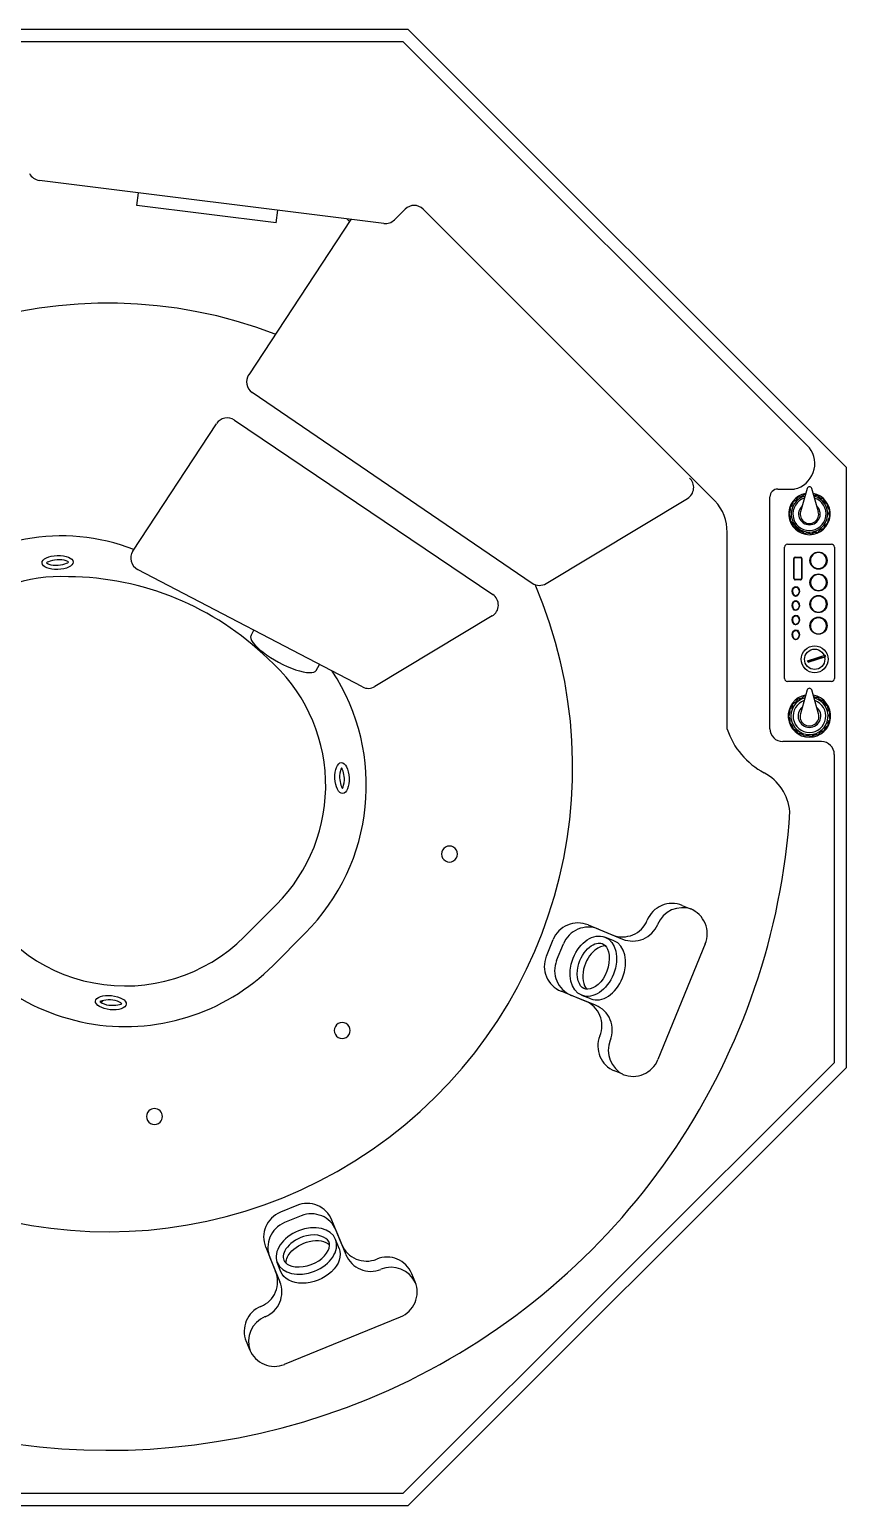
# Model space of a CAD drawing. Header units: millimetres. Extents: x 1521.79 to 1523.64, y 1323.22 to 1325.07.
# Drawn here: x 1522.612 to 1523.635, y 1323.218 to 1325.068 of the extents above; entities that cross this region are included whole.
import ezdxf

# ---------------------------------------------------------------- set-up
doc = ezdxf.new("R2010")
doc.units = ezdxf.units.MM
doc.layers.add('Varandas_e_Piscinas', color=2, linetype='Continuous')

msp = doc.modelspace()

# ---------------------------------------------------------------- linework, layer by layer
at = {"layer": 'Varandas_e_Piscinas'}
for p, q in [((1523.0861, 1325.0683), (1522.3341, 1325.0683)), ((1523.6351, 1324.5192), (1523.0861, 1325.0683)), ((1523.6351, 1323.7673), (1523.6351, 1324.5192)), ((1523.0861, 1323.2183), (1523.6351, 1323.7673)), ((1522.3341, 1323.2183), (1523.0861, 1323.2183))]:
    msp.add_line(p, q, dxfattribs=at)
at = {"layer": 'Varandas_e_Piscinas', "color": 1}
for p, q in [((1523.0799, 1325.053), (1522.3403, 1325.053)), ((1523.5888, 1324.5441), (1523.0799, 1325.053)), ((1523.0554, 1324.8251), (1522.6239, 1324.8791)), ((1522.746, 1324.8477), (1522.748, 1324.8636)), ((1522.9206, 1324.8259), (1522.746, 1324.8477)), ((1522.9206, 1324.8259), (1522.9226, 1324.8417)), ((1523.0687, 1324.8297), (1523.0821, 1324.8431)), ((1523.4703, 1324.4776), (1523.1048, 1324.8431)), ((1523.0141, 1324.8303), (1522.8862, 1324.6355)), ((1523.0124, 1324.8277), (1523.0092, 1324.8309)), ((1522.8905, 1324.6135), (1523.2415, 1324.3743)), ((1522.741, 1324.4145), (1522.8459, 1324.5742)), ((1522.8683, 1324.5787), (1523.192, 1324.3602)), ((1523.549, 1324.4923), (1523.57, 1324.4923)), ((1523.5859, 1324.4931), (1523.5776, 1324.4639)), ((1523.5999, 1324.4639), (1523.5916, 1324.4931)), ((1523.2588, 1324.3738), (1523.4359, 1324.4805)), ((1523.5392, 1324.1919), (1523.5392, 1324.4824)), ((1523.4856, 1324.1914), (1523.4856, 1324.4395)), ((1523.5776, 1324.4393), (1523.5673, 1324.4496)), ((1523.5576, 1324.2546), (1523.5576, 1324.4196)), ((1523.5611, 1324.4231), (1523.6164, 1324.4231)), ((1523.6199, 1324.4196), (1523.6199, 1324.2546)), ((1523.5692, 1324.3803), (1523.5692, 1324.4053)), ((1523.5696, 1324.3803), (1523.5696, 1324.4053)), ((1523.571, 1324.407), (1523.5774, 1324.407)), ((1523.571, 1324.4066), (1523.5774, 1324.4066)), ((1523.5788, 1324.4053), (1523.5788, 1324.3803)), ((1523.5792, 1324.4053), (1523.5792, 1324.3803)), ((1523.6098, 1324.4071), (1523.6046, 1324.4123)), ((1523.61, 1324.4038), (1523.6106, 1324.4044)), ((1523.0287, 1324.2443), (1522.747, 1324.3915)), ((1523.5774, 1324.379), (1523.571, 1324.379)), ((1523.5774, 1324.3786), (1523.571, 1324.3786)), ((1523.5982, 1324.392), (1523.5988, 1324.3926)), ((1523.5676, 1324.3613), (1523.5681, 1324.3619)), ((1523.5743, 1324.3681), (1523.5748, 1324.3685)), ((1523.1913, 1324.3332), (1523.0443, 1324.2447)), ((1522.8891, 1324.3085), (1522.8927, 1324.3153)), ((1522.9707, 1324.265), (1522.9747, 1324.2725)), ((1523.5864, 1324.2769), (1523.6085, 1324.2842)), ((1523.5869, 1324.2752), (1523.5864, 1324.2769)), ((1523.5869, 1324.2752), (1523.6091, 1324.2825)), ((1523.6041, 1324.2809), (1523.6035, 1324.2826)), ((1523.6091, 1324.2825), (1523.6085, 1324.2842)), ((1523.6164, 1324.2511), (1523.5611, 1324.2511)), ((1523.5858, 1324.2404), (1523.5774, 1324.2106)), ((1523.5858, 1324.2404), (1523.5774, 1324.2106)), ((1523.6001, 1324.2106), (1523.5916, 1324.2404)), ((1523.6001, 1324.2106), (1523.5916, 1324.2404)), ((1523.6037, 1324.1757), (1523.5553, 1324.1757)), ((1523.5722, 1324.1892), (1523.5723, 1324.1893)), ((1523.6199, 1323.7735), (1523.6199, 1324.1596)), ((1522.8807, 1323.9312), (1522.921, 1323.9715)), ((1523.4293, 1323.9703), (1523.4397, 1323.966)), ((1522.9167, 1323.8951), (1522.957, 1323.9354)), ((1523.3114, 1323.9459), (1523.3417, 1323.9335)), ((1523.3243, 1323.9406), (1523.3547, 1323.9282)), ((1523.2591, 1323.9068), (1523.2676, 1323.9275)), ((1523.272, 1323.9014), (1523.2805, 1323.9222)), ((1523.3438, 1323.9262), (1523.3324, 1323.9307)), ((1523.4581, 1323.9222), (1523.3988, 1323.7771)), ((1523.3078, 1323.8505), (1523.2775, 1323.8629)), ((1522.7013, 1323.8486), (1522.704, 1323.8513)), ((1523.3208, 1323.8452), (1523.2904, 1323.8576)), ((1523.3147, 1323.8531), (1523.3034, 1323.8576)), ((1523.0799, 1323.2335), (1523.6199, 1323.7735)), ((1523.355, 1323.7587), (1523.3446, 1323.7629)), ((1522.9466, 1323.5943), (1522.9259, 1323.5858)), ((1522.9519, 1323.5813), (1522.9312, 1323.5728)), ((1523.0028, 1323.5455), (1522.9904, 1323.5759)), ((1522.9995, 1323.5403), (1522.995, 1323.5517)), ((1523.0081, 1323.5326), (1522.9957, 1323.5629)), ((1522.9075, 1323.542), (1522.9199, 1323.5116)), ((1522.9128, 1323.529), (1522.9252, 1323.4987)), ((1522.9264, 1323.5113), (1522.9219, 1323.5227)), ((1523.0947, 1323.4984), (1523.0904, 1323.5087)), ((1522.9237, 1323.5024), (1522.922, 1323.5041)), ((1522.9311, 1323.3952), (1523.0763, 1323.4545)), ((1522.8831, 1323.424), (1522.8873, 1323.4136)), ((1522.3403, 1323.2335), (1523.0799, 1323.2335))]:
    msp.add_line(p, q, dxfattribs=at)
for centre, major_axis, ratio, start_param, end_param in [((1522.6258, 1324.895), (0.0113, 0.0113), 1, 2.829572, 3.802636), ((1523.0935, 1324.8318), (0.0113, 0.0113), 1, 0, 1.570796), ((1523.0574, 1324.841), (-0.0113, 0.0113), 1, 2.231839, 3.141593), ((1522.7101, 1324.1433), (0.4115, 0.4115), 1, 0.417332, 5.902713), ((1522.8995, 1324.6267), (-0.0113, 0.0113), 1, 0.204319, 1.758046), ((1522.8593, 1324.5655), (-0.0113, 0.0113), 1, -1.379308, 0.204319), ((1523.5628, 1324.5242), (-0.0231, 0.0231), 1, 2.577991, 4.581211), ((1523.4277, 1324.4942), (0.0113, 0.0113), 1, 4.468888, 6.332692), ((1523.549, 1324.4824), (0.00698, 0.00698), 1, 0.785398, 2.356194), ((1523.5887, 1324.4923), (-0.00208, 0.00208), 1, 4.204296, 6.791279), ((1523.4286, 1324.4387), (0.0403, 0.0403), 1, 5.48534, 6.24747), ((1523.5887, 1324.4611), (0.0184, 0.0184), 1, 0.965129, 6.888853), ((1523.5887, 1324.4611), (-0.0162, 0.0162), 1, 5.745826, 11.532933), ((1523.5579, 1324.4773), (0.00746, 0.00746), 1, 4.787132, 5.438368), ((1523.5887, 1324.4611), (-0.0147, 0.0147), 1, 5.804778, 11.473981), ((1523.5687, 1324.4767), (-0.000214, 0.000214), 1, -0.853497, 0.978863), ((1523.5689, 1324.4794), (-0.00166, 0.00166), 1, 2.260723, 2.885642), ((1523.5648, 1324.4865), (-0.00746, 0.00746), 1, 2.885642, 3.536878), ((1523.5887, 1324.4611), (0.00962, 0.00962), 1, 1.512124, 6.341857), ((1523.5748, 1324.4824), (0.000214, 0.000214), 1, 0.386606, 2.218966), ((1523.5759, 1324.4848), (-0.00166, 0.00166), 1, 1.930029, 2.554948), ((1523.5743, 1324.4929), (-0.00746, 0.00746), 1, 2.554948, 3.206184), ((1523.5825, 1324.4858), (0.000214, 0.000214), 1, 0.055912, 1.888272), ((1523.5843, 1324.4877), (0.00166, 0.00166), 1, 3.170132, 3.671252), ((1523.5968, 1324.495), (-0.00746, 0.00746), 1, 2.072692, 2.544796), ((1523.599, 1324.4844), (-0.000214, 0.000214), 1, 4.106913, 5.939273), ((1523.6016, 1324.4848), (-0.00166, 0.00166), 1, 0.937947, 1.562866), ((1523.6074, 1324.4906), (0.00746, 0.00746), 1, 3.133662, 3.784898), ((1523.606, 1324.4798), (-0.000214, 0.000214), 1, 3.776219, 5.608579), ((1523.6086, 1324.4794), (0.00166, 0.00166), 1, 2.17805, 2.802968), ((1523.616, 1324.4829), (-0.00746, 0.00746), 1, 1.232172, 1.883408), ((1523.6134, 1324.4719), (-0.00166, 0.00166), 1, 0.276559, 0.901478), ((1523.6216, 1324.4729), (0.00746, 0.00746), 1, 2.472274, 3.12351), ((1523.6111, 1324.4732), (-0.000214, 0.000214), 1, 3.445525, 5.277885), ((1523.5633, 1324.4611), (-0.000214, 0.000214), 1, -0.192109, 1.640251), ((1523.5544, 1324.4549), (-0.00746, 0.00746), 1, 3.877724, 4.528959), ((1523.5619, 1324.4634), (0.00166, 0.00166), 1, 4.492907, 5.117826), ((1523.5543, 1324.4664), (0.00746, 0.00746), 1, 5.117826, 5.769062), ((1523.5647, 1324.4694), (0.000214, 0.000214), 1, 1.047994, 2.880353), ((1523.5647, 1324.4529), (-0.000214, 0.000214), 1, 0.138585, 1.970945), ((1523.5626, 1324.4545), (-0.00166, 0.00166), 1, 3.252805, 3.877724), ((1523.5641, 1324.472), (-0.00166, 0.00166), 1, 2.591417, 3.216336), ((1523.5583, 1324.4441), (-0.00746, 0.00746), 1, 4.208418, 4.859653), ((1523.5887, 1324.4607), (0.00819, 0.00819), 1, 2.07889, 5.775092), ((1523.6219, 1324.4502), (0.00746, 0.00746), 1, 1.810886, 2.462122), ((1523.6236, 1324.4616), (0.00746, 0.00746), 1, 2.14158, 2.792816), ((1523.6148, 1324.4545), (0.00166, 0.00166), 1, 1.185968, 1.810886), ((1523.6156, 1324.4633), (-0.00166, 0.00166), 1, -0.054135, 0.570784), ((1523.6138, 1324.4569), (0.000214, 0.000214), 1, 4.354933, 6.187293), ((1523.6138, 1324.4653), (0.000214, 0.000214), 1, 4.685627, 6.517987), ((1522.6512, 1324.1828), (0.1773, 0.1773), 1, 0.413639, 1.516213), ((1523.5662, 1324.4464), (-0.00166, 0.00166), 1, 3.583499, 4.208418), ((1523.5687, 1324.4455), (0.000214, 0.000214), 1, 2.040075, 3.872435), ((1523.5655, 1324.4352), (0.00746, 0.00746), 1, 6.109908, 6.761144), ((1523.5722, 1324.4399), (-0.00166, 0.00166), 1, 3.914193, 4.539112), ((1523.5748, 1324.4399), (0.000214, 0.000214), 1, 2.370769, 4.203129), ((1523.5752, 1324.429), (0.00746, 0.00746), 1, 0.157416, 0.808652), ((1523.58, 1324.4357), (0.00166, 0.00166), 1, 5.815683, 6.440602), ((1523.5825, 1324.4365), (-0.000214, 0.000214), 1, 1.130667, 2.963027), ((1523.5863, 1324.4263), (0.00746, 0.00746), 1, 0.48811, 1.139346), ((1523.5887, 1324.4342), (-0.00166, 0.00166), 1, 4.575581, 5.200499), ((1523.5908, 1324.4358), (-0.000214, 0.000214), 1, 1.461361, 3.293721), ((1523.5977, 1324.4274), (0.00746, 0.00746), 1, 0.818804, 1.47004), ((1523.5975, 1324.4356), (0.00166, 0.00166), 1, 0.193886, 0.818804), ((1523.5989, 1324.4378), (0.000214, 0.000214), 1, 3.362851, 5.195211), ((1523.6082, 1324.4322), (-0.00746, 0.00746), 1, -0.421298, 0.229938), ((1523.6053, 1324.4399), (0.00166, 0.00166), 1, 0.52458, 1.149498), ((1523.6059, 1324.4424), (0.000214, 0.000214), 1, 3.693545, 5.525905), ((1523.6165, 1324.4401), (0.00746, 0.00746), 1, 1.480192, 2.131428), ((1523.6113, 1324.4464), (-0.00166, 0.00166), 1, -0.715522, -0.090604), ((1523.6111, 1324.449), (0.000214, 0.000214), 1, 4.024239, 5.856599), ((1523.5611, 1324.4196), (-0.00248, 0.00248), 1, -0.785398, 0.785398), ((1523.6164, 1324.4196), (-0.00248, 0.00248), 1, 3.926991, 5.497787), ((1522.6467, 1324.4002), (0.0194, 0.0006), 0.456692, 3.141593, 9.424778), ((1522.7544, 1324.4057), (0.0113, 0.0113), 1, 1.775115, 3.445349), ((1523.571, 1324.4053), (-0.00124, 0.00124), 1, -0.785398, 0.785398), ((1523.571, 1324.4053), (-0.000957, 0.000957), 1, -0.785398, 0.785398), ((1523.5774, 1324.4053), (-0.00124, 0.00124), 1, 3.926991, 5.497787), ((1523.5774, 1324.4053), (-0.000957, 0.000957), 1, 3.926991, 5.497787), ((1523.6, 1324.4026), (-0.0071, 0.0071), 1, -0.785398, 2.356194), ((1523.6, 1324.4026), (-0.0071, 0.0071), 1, 2.356194, 5.497787), ((1522.6512, 1324.1828), (0.1413, 0.1413), 1, 0.738334, 1.502277), ((1522.6574, 1324.0201), (-0.2562, 0.2562), 1, -1.556924, -0.794119), ((1523.571, 1324.3803), (0.00124, 0.00124), 1, 2.356194, 3.926991), ((1523.571, 1324.3803), (-0.000957, 0.000957), 1, 0.785398, 2.356194), ((1523.5774, 1324.3803), (-0.00124, 0.00124), 1, 2.356194, 3.926991), ((1523.5774, 1324.3803), (-0.000957, 0.000957), 1, 2.356194, 3.926991), ((1523.6, 1324.3752), (0.0071, 0.0071), 1, 0.785398, 3.926991), ((1523.6, 1324.3752), (-0.0071, 0.0071), 1, 2.356194, 5.497787), ((1523.183, 1324.3469), (0.0113, 0.0113), 1, 4.468888, 6.474674), ((1523.2505, 1324.3875), (0.0113, 0.0113), 1, 3.328843, 4.468888), ((1523.5716, 1324.364), (0.00024, 0.00622), 0.715874, 3.141593, 9.424778), ((1523.5716, 1324.3462), (0.00024, 0.00622), 0.715874, 3.141593, 9.424778), ((1523.6, 1324.3481), (-0.0071, 0.0071), 1, -0.785398, 2.356194), ((1523.6, 1324.3481), (0.0071, 0.0071), 1, 3.926991, 7.068583), ((1523.5716, 1324.3281), (0.00024, 0.00622), 0.715874, 3.141593, 9.424778), ((1523.6, 1324.3207), (-0.0071, 0.0071), 1, -0.785398, 2.356194), ((1523.6, 1324.3207), (-0.0071, 0.0071), 1, 2.356194, 5.497787), ((1522.9299, 1324.2868), (-0.0408, 0.0218), 0.283784, 0, 3.141593), ((1523.5716, 1324.3096), (0.00024, 0.00622), 0.715874, 3.141593, 9.424778), ((1522.7718, 1324.1206), (-0.1491, 0.1491), 1, 3.141593, 4.782921), ((1522.7718, 1324.1206), (-0.1851, 0.1851), 1, 3.141593, 4.506978), ((1523.5611, 1324.2546), (-0.00248, 0.00248), 1, 0.785398, 2.356194), ((1523.6164, 1324.2546), (0.00248, 0.00248), 1, 3.926991, 5.497787), ((1523.0361, 1324.2584), (-0.0113, 0.0113), 1, 1.874553, 2.898091), ((1523.5887, 1324.2078), (-0.0188, 0.0188), 1, 5.677518, 11.601242), ((1523.5887, 1324.2078), (-0.0188, 0.0188), 1, 5.677518, 11.601242), ((1523.5887, 1324.2078), (-0.0165, 0.0165), 1, 5.745826, 11.532933), ((1523.5887, 1324.2078), (-0.0165, 0.0165), 1, 5.745826, 11.532933), ((1523.574, 1324.2401), (-0.00761, 0.00761), 1, 2.554948, 3.206184), ((1523.574, 1324.2401), (-0.00761, 0.00761), 1, 2.554948, 3.206184), ((1523.574, 1324.2401), (-0.0077, 0.0077), 1, 2.554948, 3.207884), ((1523.574, 1324.2401), (-0.0077, 0.0077), 1, 2.554948, 3.207884), ((1523.5824, 1324.2329), (-0.000219, 0.000219), 1, -1.514885, 0.317475), ((1523.5824, 1324.2329), (-0.000219, 0.000219), 1, -1.514885, 0.317475), ((1523.5824, 1324.2329), (-0.000128, 0.000128), 1, -1.506624, 0.395284), ((1523.5824, 1324.2329), (-0.000128, 0.000128), 1, -1.506624, 0.395284), ((1523.5842, 1324.2349), (0.00178, 0.00178), 1, 3.170927, 3.670535), ((1523.5842, 1324.2349), (0.00178, 0.00178), 1, 3.170927, 3.670535), ((1523.5842, 1324.2349), (-0.00169, 0.00169), 1, 1.599335, 2.100456), ((1523.5842, 1324.2349), (-0.00169, 0.00169), 1, 1.599335, 2.100456), ((1523.5887, 1324.2395), (0.00212, 0.00212), 1, 5.775092, 8.362075), ((1523.5887, 1324.2395), (0.00212, 0.00212), 1, 5.775092, 8.362075), ((1523.597, 1324.2423), (0.00761, 0.00761), 1, 3.643488, 4.115592), ((1523.597, 1324.2423), (0.00761, 0.00761), 1, 3.643488, 4.115592), ((1523.597, 1324.2423), (-0.0077, 0.0077), 1, 2.080055, 2.546496), ((1523.597, 1324.2423), (-0.0077, 0.0077), 1, 2.080055, 2.546496), ((1523.5992, 1324.2315), (-0.000219, 0.000219), 1, 4.106913, 5.939273), ((1523.5992, 1324.2315), (-0.000219, 0.000219), 1, 4.106913, 5.939273), ((1523.5992, 1324.2315), (-0.000128, 0.000128), 1, 4.115173, 6.017082), ((1523.5992, 1324.2315), (-0.000128, 0.000128), 1, 4.115173, 6.017082), ((1523.6018, 1324.2319), (0.00178, 0.00178), 1, 2.50954, 3.133662), ((1523.6018, 1324.2319), (0.00178, 0.00178), 1, 2.50954, 3.133662), ((1523.6018, 1324.2319), (0.00169, 0.00169), 1, 2.508744, 3.133662), ((1523.6018, 1324.2319), (0.00169, 0.00169), 1, 2.508744, 3.133662), ((1523.6078, 1324.2378), (0.0077, 0.0077), 1, 3.133662, 3.786598), ((1523.6078, 1324.2378), (0.0077, 0.0077), 1, 3.133662, 3.786598), ((1523.6078, 1324.2378), (0.00761, 0.00761), 1, 3.133662, 3.784898), ((1523.6078, 1324.2378), (0.00761, 0.00761), 1, 3.133662, 3.784898), ((1523.5536, 1324.2131), (-0.00761, 0.00761), 1, 3.54703, 4.198266), ((1523.5536, 1324.2131), (-0.00761, 0.00761), 1, 3.54703, 4.198266), ((1523.5536, 1324.2131), (0.0077, 0.0077), 1, 5.117826, 5.770762), ((1523.5536, 1324.2131), (0.0077, 0.0077), 1, 5.117826, 5.770762), ((1523.5642, 1324.2162), (0.000219, 0.000219), 1, 1.047994, 2.880353), ((1523.5642, 1324.2162), (0.000219, 0.000219), 1, 1.047994, 2.880353), ((1523.5642, 1324.2162), (-0.000128, 0.000128), 1, -0.514542, 1.387366), ((1523.5642, 1324.2162), (-0.000128, 0.000128), 1, -0.514542, 1.387366), ((1523.5636, 1324.2188), (-0.00169, 0.00169), 1, 2.591417, 3.216336), ((1523.5636, 1324.2188), (-0.00169, 0.00169), 1, 2.591417, 3.216336), ((1523.5636, 1324.2188), (0.00178, 0.00178), 1, 4.163009, 4.787132), ((1523.5636, 1324.2188), (0.00178, 0.00178), 1, 4.163009, 4.787132), ((1523.5572, 1324.2243), (0.00761, 0.00761), 1, 4.787132, 5.438368), ((1523.5572, 1324.2243), (0.00761, 0.00761), 1, 4.787132, 5.438368), ((1523.5572, 1324.2243), (-0.0077, 0.0077), 1, 3.216336, 3.869272), ((1523.5572, 1324.2243), (-0.0077, 0.0077), 1, 3.216336, 3.869272), ((1523.5887, 1324.2078), (-0.0145, 0.0145), 1, 5.828573, 11.450186), ((1523.5887, 1324.2078), (-0.0145, 0.0145), 1, 5.828573, 11.450186), ((1523.5683, 1324.2237), (-0.000219, 0.000219), 1, -0.853497, 0.978863), ((1523.5683, 1324.2237), (-0.000219, 0.000219), 1, -0.853497, 0.978863), ((1523.5683, 1324.2237), (-0.000128, 0.000128), 1, -0.845236, 1.056672), ((1523.5683, 1324.2237), (-0.000128, 0.000128), 1, -0.845236, 1.056672), ((1523.5685, 1324.2264), (-0.00169, 0.00169), 1, 2.260723, 2.885642), ((1523.5685, 1324.2264), (-0.00169, 0.00169), 1, 2.260723, 2.885642), ((1523.5685, 1324.2264), (-0.00178, 0.00178), 1, 2.261519, 2.885642), ((1523.5685, 1324.2264), (-0.00178, 0.00178), 1, 2.261519, 2.885642), ((1523.5643, 1324.2336), (0.00761, 0.00761), 1, 4.456438, 5.107674), ((1523.5643, 1324.2336), (0.00761, 0.00761), 1, 4.456438, 5.107674), ((1523.5643, 1324.2336), (0.0077, 0.0077), 1, 4.456438, 5.109374), ((1523.5643, 1324.2336), (0.0077, 0.0077), 1, 4.456438, 5.109374), ((1523.5887, 1324.2078), (0.0101, 0.0101), 1, 1.468496, 6.385485), ((1523.5887, 1324.2078), (0.0101, 0.0101), 1, 1.468496, 6.385485), ((1523.5746, 1324.2295), (0.000219, 0.000219), 1, 0.386606, 2.218966), ((1523.5746, 1324.2295), (0.000219, 0.000219), 1, 0.386606, 2.218966), ((1523.5746, 1324.2295), (-0.000128, 0.000128), 1, -1.17593, 0.725978), ((1523.5746, 1324.2295), (-0.000128, 0.000128), 1, -1.17593, 0.725978), ((1523.5757, 1324.2319), (-0.00178, 0.00178), 1, 1.930825, 2.554948), ((1523.5757, 1324.2319), (-0.00178, 0.00178), 1, 1.930825, 2.554948), ((1523.5757, 1324.2319), (-0.00169, 0.00169), 1, 1.930029, 2.554948), ((1523.5757, 1324.2319), (-0.00169, 0.00169), 1, 1.930029, 2.554948), ((1523.6063, 1324.2268), (0.000219, 0.000219), 1, 5.347015, 7.179375), ((1523.6063, 1324.2268), (0.000219, 0.000219), 1, 5.347015, 7.179375), ((1523.6063, 1324.2268), (-0.000128, 0.000128), 1, 3.784479, 5.686388), ((1523.6063, 1324.2268), (-0.000128, 0.000128), 1, 3.784479, 5.686388), ((1523.609, 1324.2264), (-0.00178, 0.00178), 1, 0.608049, 1.232172), ((1523.609, 1324.2264), (-0.00178, 0.00178), 1, 0.608049, 1.232172), ((1523.609, 1324.2264), (-0.00169, 0.00169), 1, 0.607253, 1.232172), ((1523.609, 1324.2264), (-0.00169, 0.00169), 1, 0.607253, 1.232172), ((1523.6165, 1324.23), (-0.0077, 0.0077), 1, 1.232172, 1.885108), ((1523.6165, 1324.23), (-0.0077, 0.0077), 1, 1.232172, 1.885108), ((1523.6165, 1324.23), (-0.00761, 0.00761), 1, 1.232172, 1.883408), ((1523.6165, 1324.23), (-0.00761, 0.00761), 1, 1.232172, 1.883408), ((1523.6139, 1324.2188), (-0.00178, 0.00178), 1, 0.277355, 0.901478), ((1523.6139, 1324.2188), (-0.00178, 0.00178), 1, 0.277355, 0.901478), ((1523.6222, 1324.2197), (0.0077, 0.0077), 1, 2.472274, 3.12521), ((1523.6222, 1324.2197), (0.0077, 0.0077), 1, 2.472274, 3.12521), ((1523.6139, 1324.2188), (0.00169, 0.00169), 1, 1.847356, 2.472274), ((1523.6139, 1324.2188), (0.00169, 0.00169), 1, 1.847356, 2.472274), ((1523.6222, 1324.2197), (0.00761, 0.00761), 1, 2.472274, 3.12351), ((1523.6222, 1324.2197), (0.00761, 0.00761), 1, 2.472274, 3.12351), ((1523.6115, 1324.2201), (-0.000219, 0.000219), 1, 3.445525, 5.277885), ((1523.6115, 1324.2201), (-0.000219, 0.000219), 1, 3.445525, 5.277885), ((1523.6115, 1324.2201), (-0.000128, 0.000128), 1, 3.453785, 5.355694), ((1523.6115, 1324.2201), (-0.000128, 0.000128), 1, 3.453785, 5.355694), ((1523.6161, 1324.21), (-0.00178, 0.00178), 1, -0.053339, 0.570784), ((1523.6161, 1324.21), (-0.00178, 0.00178), 1, -0.053339, 0.570784), ((1523.6161, 1324.21), (0.00169, 0.00169), 1, 1.516662, 2.14158), ((1523.6161, 1324.21), (0.00169, 0.00169), 1, 1.516662, 2.14158), ((1523.6143, 1324.212), (-0.000128, 0.000128), 1, 3.123091, 5.025), ((1523.6143, 1324.212), (-0.000128, 0.000128), 1, 3.123091, 5.025), ((1523.6143, 1324.212), (-0.000219, 0.000219), 1, 3.114831, 4.947191), ((1523.6143, 1324.212), (-0.000219, 0.000219), 1, 3.114831, 4.947191), ((1523.5628, 1324.2078), (-0.000219, 0.000219), 1, -0.192109, 1.640251), ((1523.5628, 1324.2078), (-0.000219, 0.000219), 1, -0.192109, 1.640251), ((1523.5614, 1324.21), (0.00169, 0.00169), 1, 4.492907, 5.117826), ((1523.5614, 1324.21), (0.00169, 0.00169), 1, 4.492907, 5.117826), ((1523.5628, 1324.2078), (-0.000128, 0.000128), 1, -0.183848, 1.71806), ((1523.5628, 1324.2078), (-0.000128, 0.000128), 1, -0.183848, 1.71806), ((1523.5537, 1324.2014), (0.00761, 0.00761), 1, 5.44852, 6.099756), ((1523.5537, 1324.2014), (0.00761, 0.00761), 1, 5.44852, 6.099756), ((1523.5614, 1324.21), (-0.00178, 0.00178), 1, 2.922907, 3.54703), ((1523.5614, 1324.21), (-0.00178, 0.00178), 1, 2.922907, 3.54703), ((1523.5537, 1324.2014), (-0.0077, 0.0077), 1, 3.877724, 4.53066), ((1523.5537, 1324.2014), (-0.0077, 0.0077), 1, 3.877724, 4.53066), ((1523.5642, 1324.1994), (-0.000219, 0.000219), 1, 0.138585, 1.970945), ((1523.5642, 1324.1994), (-0.000219, 0.000219), 1, 0.138585, 1.970945), ((1523.5621, 1324.201), (-0.00169, 0.00169), 1, 3.252805, 3.877724), ((1523.5621, 1324.201), (-0.00169, 0.00169), 1, 3.252805, 3.877724), ((1523.5642, 1324.1994), (0.000128, 0.000128), 1, 1.717642, 3.619551), ((1523.5642, 1324.1994), (0.000128, 0.000128), 1, 1.717642, 3.619551), ((1523.5621, 1324.201), (0.00178, 0.00178), 1, 4.824397, 5.44852), ((1523.5621, 1324.201), (0.00178, 0.00178), 1, 4.824397, 5.44852), ((1523.5577, 1324.1904), (-0.00761, 0.00761), 1, 4.208418, 4.859653), ((1523.5577, 1324.1904), (-0.00761, 0.00761), 1, 4.208418, 4.859653), ((1523.5577, 1324.1904), (0.0077, 0.0077), 1, 5.779214, 6.43215), ((1523.5577, 1324.1904), (0.0077, 0.0077), 1, 5.779214, 6.43215), ((1523.5657, 1324.1927), (0.00169, 0.00169), 1, 5.154295, 5.779214), ((1523.5657, 1324.1927), (0.00169, 0.00169), 1, 5.154295, 5.779214), ((1523.5657, 1324.1927), (-0.00178, 0.00178), 1, 3.584295, 4.208418), ((1523.5657, 1324.1927), (-0.00178, 0.00178), 1, 3.584295, 4.208418), ((1523.5887, 1324.2073), (-0.00836, 0.00836), 1, 0.508093, 4.204296), ((1523.5887, 1324.2073), (-0.00836, 0.00836), 1, 0.508093, 4.204296), ((1523.6171, 1324.1863), (0.0077, 0.0077), 1, 1.480192, 2.133129), ((1523.6171, 1324.1863), (0.0077, 0.0077), 1, 1.480192, 2.133129), ((1523.6171, 1324.1863), (-0.00761, 0.00761), 1, -0.090604, 0.560632), ((1523.6171, 1324.1863), (-0.00761, 0.00761), 1, -0.090604, 0.560632), ((1523.6117, 1324.1927), (0.00178, 0.00178), 1, 0.85607, 1.480192), ((1523.6117, 1324.1927), (0.00178, 0.00178), 1, 0.85607, 1.480192), ((1523.6117, 1324.1927), (-0.00169, 0.00169), 1, -0.715522, -0.090604), ((1523.6117, 1324.1927), (-0.00169, 0.00169), 1, -0.715522, -0.090604), ((1523.6225, 1324.1967), (-0.0077, 0.0077), 1, 0.24009, 0.893026), ((1523.6225, 1324.1967), (-0.0077, 0.0077), 1, 0.24009, 0.893026), ((1523.6225, 1324.1967), (-0.00761, 0.00761), 1, 0.24009, 0.891326), ((1523.6225, 1324.1967), (-0.00761, 0.00761), 1, 0.24009, 0.891326), ((1523.6115, 1324.1954), (0.000219, 0.000219), 1, 4.024239, 5.856599), ((1523.6115, 1324.1954), (0.000128, 0.000128), 1, 4.0325, 5.934408), ((1523.6115, 1324.1954), (0.000128, 0.000128), 1, 4.0325, 5.934408), ((1523.6115, 1324.1954), (0.000219, 0.000219), 1, 4.024239, 5.856599), ((1523.6243, 1324.2082), (0.0077, 0.0077), 1, 2.14158, 2.794517), ((1523.6243, 1324.2082), (0.0077, 0.0077), 1, 2.14158, 2.794517), ((1523.6154, 1324.201), (0.00178, 0.00178), 1, 1.186764, 1.810886), ((1523.6154, 1324.201), (0.00178, 0.00178), 1, 1.186764, 1.810886), ((1523.6243, 1324.2082), (-0.00761, 0.00761), 1, 0.570784, 1.22202), ((1523.6243, 1324.2082), (-0.00761, 0.00761), 1, 0.570784, 1.22202), ((1523.6154, 1324.201), (-0.00169, 0.00169), 1, -0.384829, 0.24009), ((1523.6154, 1324.201), (-0.00169, 0.00169), 1, -0.384829, 0.24009), ((1523.6143, 1324.2035), (0.000219, 0.000219), 1, 4.354933, 6.187293), ((1523.6143, 1324.2035), (0.000219, 0.000219), 1, 4.354933, 6.187293), ((1523.6143, 1324.2035), (0.000128, 0.000128), 1, 4.363194, 6.265102), ((1523.6143, 1324.2035), (0.000128, 0.000128), 1, 4.363194, 6.265102), ((1523.5772, 1324.2219), (-0.0683, 0.0683), 1, 1.106598, 1.867605), ((1523.5553, 1324.1919), (0.0114, 0.0114), 1, 2.356194, 3.926991), ((1523.5683, 1324.1918), (-0.000219, 0.000219), 1, 0.469279, 2.301639), ((1523.5683, 1324.1918), (-0.000219, 0.000219), 1, 0.469279, 2.301639), ((1523.5683, 1324.1918), (0.000128, 0.000128), 1, 2.048336, 3.950245), ((1523.5683, 1324.1918), (0.000128, 0.000128), 1, 2.048336, 3.950245), ((1523.565, 1324.1813), (-0.0077, 0.0077), 1, 4.539112, 5.192048), ((1523.565, 1324.1813), (-0.0077, 0.0077), 1, 4.539112, 5.192048), ((1523.565, 1324.1813), (0.00761, 0.00761), 1, 6.109908, 6.761144), ((1523.565, 1324.1813), (0.00761, 0.00761), 1, 6.109908, 6.761144), ((1523.5718, 1324.1861), (-0.00169, 0.00169), 1, 3.914193, 4.539112), ((1523.5718, 1324.1861), (-0.00169, 0.00169), 1, 3.914193, 4.539112), ((1523.5718, 1324.1861), (0.00178, 0.00178), 1, 5.485785, 6.109908), ((1523.5718, 1324.1861), (0.00178, 0.00178), 1, 5.485785, 6.109908), ((1523.5745, 1324.1861), (0.000219, 0.000219), 1, 2.370769, 4.203129), ((1523.5745, 1324.1861), (0.000219, 0.000219), 1, 2.370769, 4.203129), ((1523.5745, 1324.1861), (-0.000128, 0.000128), 1, 0.808234, 2.710142), ((1523.5745, 1324.1861), (-0.000128, 0.000128), 1, 0.808234, 2.710142), ((1523.5749, 1324.175), (-0.0077, 0.0077), 1, -1.41338, -0.760444), ((1523.5749, 1324.175), (-0.0077, 0.0077), 1, -1.41338, -0.760444), ((1523.5749, 1324.175), (0.00761, 0.00761), 1, 0.157416, 0.808652), ((1523.5749, 1324.175), (0.00761, 0.00761), 1, 0.157416, 0.808652), ((1523.5798, 1324.1818), (-0.00169, 0.00169), 1, 4.244887, 4.869805), ((1523.5798, 1324.1818), (-0.00169, 0.00169), 1, 4.244887, 4.869805), ((1523.5798, 1324.1818), (-0.00178, 0.00178), 1, 4.245683, 4.869805), ((1523.5798, 1324.1818), (-0.00178, 0.00178), 1, 4.245683, 4.869805), ((1523.5824, 1324.1826), (0.000219, 0.000219), 1, 2.701463, 4.533823), ((1523.5824, 1324.1826), (0.000219, 0.000219), 1, 2.701463, 4.533823), ((1523.5824, 1324.1826), (-0.000128, 0.000128), 1, 1.138928, 3.040836), ((1523.5824, 1324.1826), (-0.000128, 0.000128), 1, 1.138928, 3.040836), ((1523.5863, 1324.1723), (-0.0077, 0.0077), 1, -1.082686, -0.42975), ((1523.5863, 1324.1723), (-0.0077, 0.0077), 1, -1.082686, -0.42975), ((1523.5863, 1324.1723), (-0.00761, 0.00761), 1, -1.082686, -0.43145), ((1523.5863, 1324.1723), (-0.00761, 0.00761), 1, -1.082686, -0.43145), ((1523.5887, 1324.1803), (-0.00169, 0.00169), 1, 4.575581, 5.200499), ((1523.5887, 1324.1803), (-0.00169, 0.00169), 1, 4.575581, 5.200499), ((1523.5887, 1324.1803), (-0.00178, 0.00178), 1, 4.576377, 5.200499), ((1523.5887, 1324.1803), (-0.00178, 0.00178), 1, 4.576377, 5.200499), ((1523.5909, 1324.1819), (0.000219, 0.000219), 1, 3.032157, 4.864517), ((1523.5909, 1324.1819), (0.000219, 0.000219), 1, 3.032157, 4.864517), ((1523.5909, 1324.1819), (0.000128, 0.000128), 1, 3.040418, 4.942326), ((1523.5909, 1324.1819), (0.000128, 0.000128), 1, 3.040418, 4.942326), ((1523.5979, 1324.1734), (-0.0077, 0.0077), 1, -0.751992, -0.099056), ((1523.5979, 1324.1734), (-0.0077, 0.0077), 1, -0.751992, -0.099056), ((1523.5979, 1324.1734), (-0.00761, 0.00761), 1, -0.751992, -0.100756), ((1523.5979, 1324.1734), (-0.00761, 0.00761), 1, -0.751992, -0.100756), ((1523.5976, 1324.1818), (0.00178, 0.00178), 1, 0.194682, 0.818804), ((1523.5976, 1324.1818), (0.00178, 0.00178), 1, 0.194682, 0.818804), ((1523.5976, 1324.1818), (0.00169, 0.00169), 1, 0.193886, 0.818804), ((1523.5976, 1324.1818), (0.00169, 0.00169), 1, 0.193886, 0.818804), ((1523.5991, 1324.184), (0.000128, 0.000128), 1, 3.371112, 5.27302), ((1523.5991, 1324.184), (0.000128, 0.000128), 1, 3.371112, 5.27302), ((1523.5991, 1324.184), (0.000219, 0.000219), 1, 3.362851, 5.195211), ((1523.5991, 1324.184), (0.000219, 0.000219), 1, 3.362851, 5.195211), ((1523.6086, 1324.1782), (-0.0077, 0.0077), 1, -0.421298, 0.231638), ((1523.6086, 1324.1782), (-0.0077, 0.0077), 1, -0.421298, 0.231638), ((1523.6086, 1324.1782), (-0.00761, 0.00761), 1, -0.421298, 0.229938), ((1523.6086, 1324.1782), (-0.00761, 0.00761), 1, -0.421298, 0.229938), ((1523.6037, 1324.1596), (-0.0114, 0.0114), 1, 3.926991, 5.497787), ((1523.6056, 1324.1861), (0.00178, 0.00178), 1, 0.525376, 1.149498), ((1523.6056, 1324.1861), (0.00178, 0.00178), 1, 0.525376, 1.149498), ((1523.6056, 1324.1861), (0.00169, 0.00169), 1, 0.52458, 1.149498), ((1523.6056, 1324.1861), (0.00169, 0.00169), 1, 0.52458, 1.149498), ((1523.6063, 1324.1887), (0.000219, 0.000219), 1, 3.693545, 5.525905), ((1523.6063, 1324.1887), (0.000128, 0.000128), 1, 3.701806, 5.603714), ((1523.6063, 1324.1887), (0.000128, 0.000128), 1, 3.701806, 5.603714), ((1523.6063, 1324.1887), (0.000219, 0.000219), 1, 3.693545, 5.525905), ((1523.0031, 1324.13), (-0.0008, 0.0194), 0.456692, 3.141593, 9.424778), ((1523.5031, 1324.0824), (0.0434, 0.0434), 1, 5.586447, 6.579994), ((1522.7101, 1324.1433), (0.6052, 0.6052), 1, 3.334211, 5.433035), ((1523.1378, 1324.0348), (0.00707, 0.00707), 1, 4.712389, 7.853982), ((1523.1378, 1324.0348), (-0.00707, 0.00707), 1, 0, 3.141593), ((1522.7316, 1324.0803), (-0.1491, 0.1491), 1, 1.193018, 3.141593), ((1522.7316, 1324.0803), (0.1851, 0.1851), 1, 2.773889, 4.712389), ((1523.4166, 1323.9392), (-0.0238, 0.0238), 1, -1.173306, 0.397491), ((1523.4296, 1323.9339), (-0.0238, 0.0238), 1, -1.136778, 0.397491), ((1523.427, 1323.9349), (-0.0238, 0.0238), 1, 3.539083, 5.10988), ((1523.2987, 1323.9148), (-0.0238, 0.0238), 1, -1.173306, 0.397491), ((1523.3116, 1323.9095), (-0.0238, 0.0238), 1, -1.173306, 0.397491), ((1523.3544, 1323.9646), (-0.0238, 0.0238), 1, 1.968287, 3.539083), ((1523.3674, 1323.9593), (0.0238, 0.0238), 1, 3.539083, 5.10988), ((1523.3293, 1323.8897), (0.0145, 0.0365), 0.690897, 3.141593, 6.283185), ((1523.2902, 1323.894), (-0.0238, 0.0238), 1, 0.397491, 1.968287), ((1523.3031, 1323.8887), (0.0238, 0.0238), 1, 1.968287, 3.539083), ((1523.2951, 1323.8194), (0.0238, 0.0238), 1, 5.10988, 6.680676), ((1523.3081, 1323.8141), (-0.0238, 0.0238), 1, 3.539083, 5.10988), ((1523.0034, 1323.8136), (0.00707, 0.00707), 1, 4.712389, 7.853982), ((1523.0034, 1323.8136), (-0.00707, 0.00707), 1, 0, 3.141593), ((1523.3573, 1323.794), (-0.0238, 0.0238), 1, 0.397491, 1.968287), ((1523.3703, 1323.7887), (0.0238, 0.0238), 1, 1.968287, 3.492482), ((1523.3677, 1323.7898), (-0.0238, 0.0238), 1, 1.968287, 3.539083), ((1522.7681, 1323.7058), (-0.00707, 0.00707), 1, 0, 3.141593), ((1522.7681, 1323.7058), (-0.00707, 0.00707), 1, 3.141593, 6.283185), ((1522.9593, 1323.5632), (-0.0238, 0.0238), 1, 4.314898, 5.885695), ((1522.9386, 1323.5547), (0.0238, 0.0238), 1, 1.173306, 2.744102), ((1522.9646, 1323.5502), (0.0238, 0.0238), 1, 5.885695, 7.456491), ((1522.9439, 1323.5417), (0.0238, 0.0238), 1, 1.173306, 2.744102), ((1523.0339, 1323.5582), (0.0238, 0.0238), 1, 2.744102, 4.314898), ((1523.0392, 1323.5453), (0.0238, 0.0238), 1, 2.744102, 4.314898), ((1523.0593, 1323.496), (0.0238, 0.0238), 1, 5.885695, 7.456491), ((1522.8888, 1323.4989), (0.0238, 0.0238), 1, 4.314898, 5.885695), ((1523.0646, 1323.4831), (-0.0238, 0.0238), 1, 4.3615, 5.885695), ((1522.8941, 1323.486), (-0.0238, 0.0238), 1, 2.744102, 4.314898), ((1523.0636, 1323.4857), (0.0238, 0.0238), 1, 4.314898, 5.885695), ((1522.9142, 1323.4367), (0.0238, 0.0238), 1, 1.173306, 2.744102), ((1522.9195, 1323.4238), (-0.0238, 0.0238), 1, -0.397491, 1.136778), ((1522.9184, 1323.4263), (0.0238, 0.0238), 1, 2.744102, 4.314898)]:
    msp.add_ellipse(centre, major_axis=major_axis, ratio=ratio, start_param=start_param, end_param=end_param, dxfattribs=at)
for centre, major_axis, ratio in [((1523.6, 1324.4026), (0.0076, 0.0076), 1), ((1523.6, 1324.3752), (-0.0076, 0.0076), 1), ((1523.6, 1324.3481), (-0.0076, 0.0076), 1), ((1523.6, 1324.321), (-0.0076, 0.0076), 1), ((1523.5952, 1324.2789), (0.0119, 0.0119), 1), ((1523.5952, 1324.2789), (0.00898, 0.00898), 1), ((1523.3179, 1323.8942), (0.0145, 0.0365), 0.690897), ((1522.7135, 1323.8485), (-0.0193, 0.0019), 0.456692)]:
    msp.add_ellipse(centre, major_axis=major_axis, ratio=ratio, dxfattribs=at)
at = {"layer": 'Varandas_e_Piscinas', "color": 1, "extrusion": (0, 0, -1)}
for centre, start_param, end_param in [((1522.9585, 1323.5372), 3.141593, 9.424778), ((1522.963, 1323.5258), 0, 3.141593)]:
    msp.add_ellipse(centre, major_axis=(0.0365, 0.0145), ratio=0.690897, start_param=start_param, end_param=end_param, dxfattribs=at)
at = {"layer": 'Varandas_e_Piscinas', "color": 1}
for points, knots in [([(1522.6606, 1324.4006), (1522.6597, 1324.4015), (1522.6563, 1324.403), (1522.6444, 1324.4045), (1522.6345, 1324.4014), (1522.6328, 1324.3998)], [3.585413, 3.585413, 3.585413, 3.585413, 4.379625, 4.379625, 5.839365, 5.839365, 5.839365, 5.839365]), ([(1522.6328, 1324.3998), (1522.6338, 1324.3989), (1522.6371, 1324.3974), (1522.649, 1324.3959), (1522.659, 1324.399), (1522.6606, 1324.4006)], [0.443821, 0.443821, 0.443821, 0.443821, 1.238032, 1.238032, 2.697772, 2.697772, 2.697772, 2.697772]), ([(1523.5714, 1324.3582), (1523.5736, 1324.3581), (1523.5758, 1324.3612), (1523.5755, 1324.3693), (1523.5706, 1324.3713), (1523.5666, 1324.3642), (1523.5686, 1324.3583), (1523.5714, 1324.3582)], [0, 0, 0, 0, 1.685482, 1.685482, 4.094048, 4.094048, 6.283185, 6.283185, 6.283185, 6.283185]), ([(1523.5714, 1324.3404), (1523.5736, 1324.3403), (1523.5758, 1324.3434), (1523.5755, 1324.3515), (1523.5706, 1324.3535), (1523.5666, 1324.3464), (1523.5686, 1324.3405), (1523.5714, 1324.3404)], [0, 0, 0, 0, 1.685482, 1.685482, 4.094048, 4.094048, 6.283185, 6.283185, 6.283185, 6.283185]), ([(1523.5714, 1324.3222), (1523.5736, 1324.3222), (1523.5758, 1324.3253), (1523.5755, 1324.3333), (1523.5706, 1324.3354), (1523.5666, 1324.3282), (1523.5686, 1324.3223), (1523.5714, 1324.3222)], [0, 0, 0, 0, 1.685482, 1.685482, 4.094048, 4.094048, 6.283185, 6.283185, 6.283185, 6.283185]), ([(1523.5714, 1324.3037), (1523.5736, 1324.3037), (1523.5758, 1324.3068), (1523.5755, 1324.3148), (1523.5706, 1324.3169), (1523.5666, 1324.3097), (1523.5686, 1324.3038), (1523.5714, 1324.3037)], [0, 0, 0, 0, 1.685482, 1.685482, 4.094048, 4.094048, 6.283185, 6.283185, 6.283185, 6.283185]), ([(1523.0026, 1324.1429), (1523.0015, 1324.1413), (1523.0003, 1324.1372), (1522.9999, 1324.1263), (1523.002, 1324.1192), (1523.0036, 1324.1171)], [3.716934, 3.716934, 3.716934, 3.716934, 4.542419, 4.542419, 5.707844, 5.707844, 5.707844, 5.707844]), ([(1523.0036, 1324.1171), (1523.0046, 1324.1187), (1523.0059, 1324.1228), (1523.0063, 1324.1337), (1523.0042, 1324.1408), (1523.0026, 1324.1429)], [0.575341, 0.575341, 0.575341, 0.575341, 1.400827, 1.400827, 2.566252, 2.566252, 2.566252, 2.566252]), ([(1523.3291, 1323.9225), (1523.3252, 1323.924), (1523.3193, 1323.9232), (1523.3067, 1323.9129), (1523.301, 1323.9037), (1523.2956, 1323.8804), (1523.3004, 1323.8689), (1523.3117, 1323.8635), (1523.3224, 1323.867), (1523.338, 1323.8901), (1523.3398, 1323.9073), (1523.334, 1323.9194), (1523.3317, 1323.9215), (1523.3291, 1323.9225)], [0, 0, 0, 0, 0.892179, 0.892179, 1.784357, 1.784357, 3.094872, 3.094872, 4.405387, 4.405387, 5.715903, 5.715903, 6.283185, 6.283185, 6.283185, 6.283185]), ([(1523.3333, 1323.9195), (1523.3296, 1323.9198), (1523.3249, 1323.9184), (1523.3137, 1323.9092), (1523.308, 1323.9), (1523.3032, 1323.8796), (1523.3057, 1323.8702), (1523.3096, 1323.8653)], [0.19214, 0.19214, 0.19214, 0.19214, 0.892179, 0.892179, 1.784357, 1.784357, 2.818477, 2.818477, 2.818477, 2.818477]), ([(1522.7272, 1323.8472), (1522.7263, 1323.8482), (1522.7231, 1323.8501), (1522.7116, 1323.853), (1522.7016, 1323.8513), (1522.6997, 1323.8499)], [3.599037, 3.599037, 3.599037, 3.599037, 4.396416, 4.396416, 5.825741, 5.825741, 5.825741, 5.825741]), ([(1522.6997, 1323.8499), (1522.7006, 1323.8489), (1522.7038, 1323.847), (1522.7153, 1323.8441), (1522.7253, 1323.8458), (1522.7272, 1323.8472)], [0.457444, 0.457444, 0.457444, 0.457444, 1.254823, 1.254823, 2.684148, 2.684148, 2.684148, 2.684148]), ([(1522.9302, 1323.5259), (1522.9286, 1323.5299), (1522.9295, 1323.5358), (1522.9397, 1323.5484), (1522.949, 1323.5541), (1522.9723, 1323.5595), (1522.9838, 1323.5547), (1522.9892, 1323.5434), (1522.9856, 1323.5327), (1522.9625, 1323.5171), (1522.9453, 1323.5153), (1522.9332, 1323.5211), (1522.9312, 1323.5234), (1522.9302, 1323.5259)], [0, 0, 0, 0, 0.892179, 0.892179, 1.784357, 1.784357, 3.094872, 3.094872, 4.405387, 4.405387, 5.715903, 5.715903, 6.283185, 6.283185, 6.283185, 6.283185]), ([(1522.9332, 1323.5217), (1522.9328, 1323.5255), (1522.9342, 1323.5302), (1522.9434, 1323.5414), (1522.9527, 1323.5471), (1522.973, 1323.5518), (1522.9825, 1323.5494), (1522.9873, 1323.5454)], [0.19214, 0.19214, 0.19214, 0.19214, 0.892179, 0.892179, 1.784357, 1.784357, 2.818477, 2.818477, 2.818477, 2.818477])]:
    msp.add_open_spline(points, degree=3, knots=knots, dxfattribs=at)
msp.add_solid([(1523.6041, 1324.2809), (1523.6035, 1324.2826), (1523.5869, 1324.2752), (1523.5864, 1324.2769)], dxfattribs=at)

doc.saveas('drawing.dxf')
